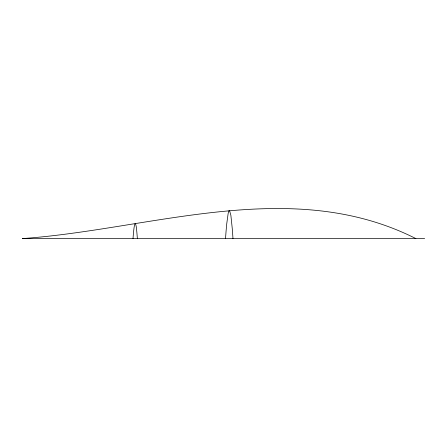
<?xml version="1.0" encoding="UTF-8"?>
<svg xmlns="http://www.w3.org/2000/svg" width="447" height="447" viewBox="0 0 447 447"><rect width="100%" height="100%" fill="white"/><g stroke="black" fill="none" stroke-linecap="round" stroke-linejoin="round"><path stroke-width="0.67" d="M225.523 238.586L226.003 232.094A279.403 9.516 -90 0 1 226.769 223.578L228.126 213.61L228.97 210.8L229.534 210.481L230.87 215.314L232.25 228.456A257.69 8.772 -90 0 1 232.971 238.586M133.01 238.586L133.156 236.692A255.176 6.778 90 0 1 134.055 227.741C135.251 218.806 136.491 227.149 136.681 230.585A243.967 6.481 90 0 1 137.358 238.586M424.65 238.586L22.35 238.586C152.097 229.406 291.366 175.805 415.883 238.586"/></g></svg>
